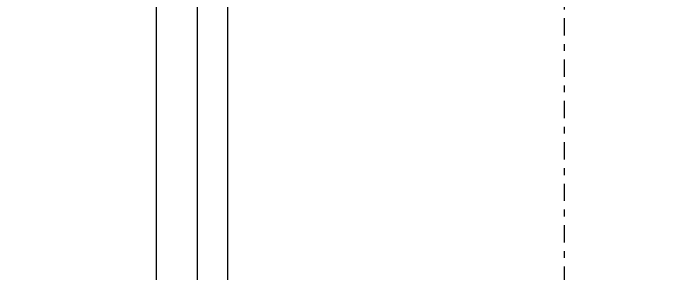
# Model space of a CAD drawing. Extents: x -30 to 1202, y 231 to 898.
# Drawn here: x 290.58 to 300.37, y 308.81 to 312.63 of the extents above; entities that cross this region are included whole.
import ezdxf

# ---------------------------------------------------------------- set-up
doc = ezdxf.new("R2010")
doc.units = 0
doc.header["$LTSCALE"] = 0.04
doc.linetypes.add('DASHDOT2', pattern=[12.7, 6.35, -3.175, 0, -3.175])
for name, color, linetype in [('0.5', 5, 'CONTINUOUS'), ('LIMITES', 2, 'DASHDOT2'), ('PISO', 1, 'CONTINUOUS')]:
    doc.layers.add(name, color=color, linetype=linetype)

msp = doc.modelspace()

# ---------------------------------------------------------------- linework, layer by layer
at = {"layer": '0.5'}
msp.add_arc((241.6448, 369.3595), 80.5866, 170.557845, 170.557845, dxfattribs=at)
at = {"layer": 'LIMITES', "color": 1}
msp.add_line((298.6707, 373.3606), (298.6707, 251.4106), dxfattribs=at)
at = {"layer": 'PISO'}
for p, q in [((292.6807, 260.0606), (292.6807, 438.6342)), ((293.2807, 296.6106), (293.2807, 317.0543)), ((293.7307, 296.6106), (293.7307, 317.0543))]:
    msp.add_line(p, q, dxfattribs=at)

doc.saveas('drawing.dxf')
